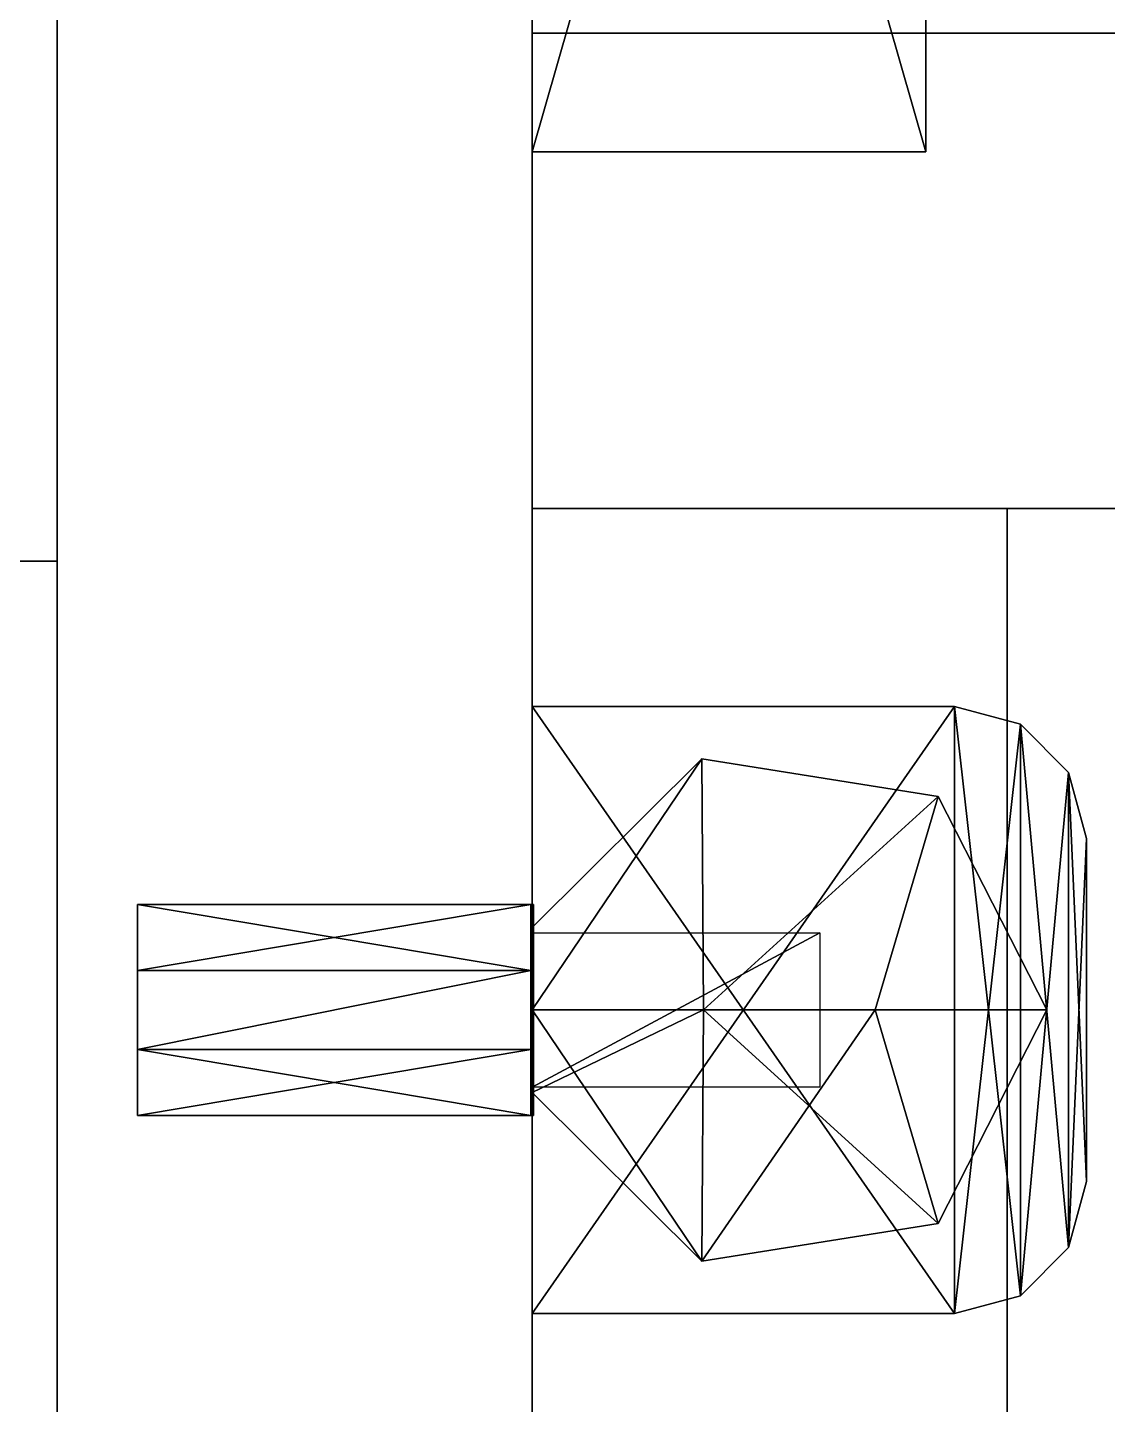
# Model space of a CAD drawing. Extents: x 0 to 4956, y -4930 to 0.
# Drawn here: x 1121.4 to 1162.3, y -4361.9 to -4309.8 of the extents above; entities that cross this region are included whole.
import ezdxf

# ---------------------------------------------------------------- set-up
doc = ezdxf.new("R2010")
doc.units = 0
for name, color, linetype in [('LAYER0', 7, 'CONTINUOUS'), ('LAYER1160', 253, 'CONTINUOUS'), ('LAYER1162', 253, 'CONTINUOUS'), ('LAYER1164', 253, 'CONTINUOUS'), ('LAYER1166', 253, 'CONTINUOUS'), ('LAYER1168', 253, 'CONTINUOUS'), ('LAYER1209', 7, 'CONTINUOUS'), ('LAYER1210', 7, 'CONTINUOUS'), ('LAYER1211', 254, 'CONTINUOUS'), ('LAYER831', 9, 'CONTINUOUS'), ('LAYER835', 7, 'CONTINUOUS'), ('LAYER840', 7, 'CONTINUOUS'), ('LAYER844', 7, 'CONTINUOUS'), ('LAYER851', 7, 'CONTINUOUS'), ('LAYER994', 7, 'CONTINUOUS'), ('LAYER995', 7, 'CONTINUOUS')]:
    doc.layers.add(name, color=color, linetype=linetype)

msp = doc.modelspace()

# ---------------------------------------------------------------- linework, layer by layer
at = {"layer": 'LAYER0', "invisible_edges": 1}
for points in [[(4956, 0), (0, -4930), (0, 0), (4956, 0)], [(4956, -4930, 5), (0, 0, 5), (0, -4930, 5), (4956, -4930, 5)], [(0, 0, 5), (4956, -4930, 5), (4956, 0, 5), (0, 0, 5)], [(0, -4930), (4956, 0), (4956, -4930), (0, -4930)]]:
    msp.add_3dface(points, dxfattribs=at)
at = {"layer": 'LAYER1160'}
for points in [[(1140.5, -4262.5, 181.2174), (1155.422, -4262.5, 181.2174), (1140.5, -4314.5, 181.2174), (1140.5, -4262.5, 181.2174)], [(1140.5, -4314.5, 181.2174), (1155.422, -4262.5, 181.2174), (1155.422, -4314.5, 181.2174), (1140.5, -4314.5, 181.2174)], [(1140.5, -4314.5, 194.7826), (1155.422, -4314.5, 194.7826), (1140.5, -4262.5, 194.7826), (1140.5, -4314.5, 194.7826)], [(1140.5, -4262.5, 194.7826), (1155.422, -4314.5, 194.7826), (1155.422, -4262.5, 194.7826), (1140.5, -4262.5, 194.7826)], [(1155.422, -4262.5, 181.2174), (1155.422, -4262.5, 194.7826), (1155.422, -4314.5, 181.2174), (1155.422, -4262.5, 181.2174)], [(1155.422, -4314.5, 181.2174), (1155.422, -4262.5, 194.7826), (1155.422, -4314.5, 194.7826), (1155.422, -4314.5, 181.2174)], [(1140.5, -4314.5, 181.2174), (1155.422, -4314.5, 181.2174), (1140.5, -4314.5, 194.7826), (1140.5, -4314.5, 181.2174)], [(1140.5, -4314.5, 194.7826), (1155.422, -4314.5, 181.2174), (1155.422, -4314.5, 194.7826), (1140.5, -4314.5, 194.7826)]]:
    msp.add_3dface(points, dxfattribs=at)
at = {"layer": 'LAYER1162'}
for points in [[(1140.5, -4262.5, 744.7174), (1155.422, -4262.5, 744.7174), (1140.5, -4314.5, 744.7174), (1140.5, -4262.5, 744.7174)], [(1140.5, -4314.5, 744.7174), (1155.422, -4262.5, 744.7174), (1155.422, -4314.5, 744.7174), (1140.5, -4314.5, 744.7174)], [(1140.5, -4314.5, 758.2826), (1155.422, -4314.5, 758.2826), (1140.5, -4262.5, 758.2826), (1140.5, -4314.5, 758.2826)], [(1140.5, -4262.5, 758.2826), (1155.422, -4314.5, 758.2826), (1155.422, -4262.5, 758.2826), (1140.5, -4262.5, 758.2826)], [(1155.422, -4262.5, 744.7174), (1155.422, -4262.5, 758.2826), (1155.422, -4314.5, 744.7174), (1155.422, -4262.5, 744.7174)], [(1155.422, -4314.5, 744.7174), (1155.422, -4262.5, 758.2826), (1155.422, -4314.5, 758.2826), (1155.422, -4314.5, 744.7174)], [(1140.5, -4314.5, 744.7174), (1155.422, -4314.5, 744.7174), (1140.5, -4314.5, 758.2826), (1140.5, -4314.5, 744.7174)], [(1140.5, -4314.5, 758.2826), (1155.422, -4314.5, 744.7174), (1155.422, -4314.5, 758.2826), (1140.5, -4314.5, 758.2826)]]:
    msp.add_3dface(points, dxfattribs=at)
at = {"layer": 'LAYER1164'}
for points in [[(1140.5, -4262.5, 1308.217), (1155.422, -4262.5, 1308.217), (1140.5, -4314.5, 1308.217), (1140.5, -4262.5, 1308.217)], [(1140.5, -4314.5, 1308.217), (1155.422, -4262.5, 1308.217), (1155.422, -4314.5, 1308.217), (1140.5, -4314.5, 1308.217)], [(1140.5, -4314.5, 1321.783), (1155.422, -4314.5, 1321.783), (1140.5, -4262.5, 1321.783), (1140.5, -4314.5, 1321.783)], [(1140.5, -4262.5, 1321.783), (1155.422, -4314.5, 1321.783), (1155.422, -4262.5, 1321.783), (1140.5, -4262.5, 1321.783)], [(1155.422, -4262.5, 1308.217), (1155.422, -4262.5, 1321.783), (1155.422, -4314.5, 1308.217), (1155.422, -4262.5, 1308.217)], [(1155.422, -4314.5, 1308.217), (1155.422, -4262.5, 1321.783), (1155.422, -4314.5, 1321.783), (1155.422, -4314.5, 1308.217)], [(1140.5, -4314.5, 1308.217), (1155.422, -4314.5, 1308.217), (1140.5, -4314.5, 1321.783), (1140.5, -4314.5, 1308.217)], [(1140.5, -4314.5, 1321.783), (1155.422, -4314.5, 1308.217), (1155.422, -4314.5, 1321.783), (1140.5, -4314.5, 1321.783)]]:
    msp.add_3dface(points, dxfattribs=at)
at = {"layer": 'LAYER1166'}
for points in [[(1140.5, -4262.5, 1871.717), (1155.422, -4262.5, 1871.717), (1140.5, -4314.5, 1871.717), (1140.5, -4262.5, 1871.717)], [(1140.5, -4314.5, 1871.717), (1155.422, -4262.5, 1871.717), (1155.422, -4314.5, 1871.717), (1140.5, -4314.5, 1871.717)], [(1140.5, -4314.5, 1885.283), (1155.422, -4314.5, 1885.283), (1140.5, -4262.5, 1885.283), (1140.5, -4314.5, 1885.283)], [(1140.5, -4262.5, 1885.283), (1155.422, -4314.5, 1885.283), (1155.422, -4262.5, 1885.283), (1140.5, -4262.5, 1885.283)], [(1155.422, -4262.5, 1871.717), (1155.422, -4262.5, 1885.283), (1155.422, -4314.5, 1871.717), (1155.422, -4262.5, 1871.717)], [(1155.422, -4314.5, 1871.717), (1155.422, -4262.5, 1885.283), (1155.422, -4314.5, 1885.283), (1155.422, -4314.5, 1871.717)], [(1140.5, -4314.5, 1871.717), (1155.422, -4314.5, 1871.717), (1140.5, -4314.5, 1885.283), (1140.5, -4314.5, 1871.717)], [(1140.5, -4314.5, 1885.283), (1155.422, -4314.5, 1871.717), (1155.422, -4314.5, 1885.283), (1140.5, -4314.5, 1885.283)]]:
    msp.add_3dface(points, dxfattribs=at)
at = {"layer": 'LAYER1168'}
for points in [[(1140.5, -4262.5, 2435.217), (1155.422, -4262.5, 2435.217), (1140.5, -4314.5, 2435.217), (1140.5, -4262.5, 2435.217)], [(1140.5, -4314.5, 2435.217), (1155.422, -4262.5, 2435.217), (1155.422, -4314.5, 2435.217), (1140.5, -4314.5, 2435.217)], [(1140.5, -4314.5, 2448.783), (1155.422, -4314.5, 2448.783), (1140.5, -4262.5, 2448.783), (1140.5, -4314.5, 2448.783)], [(1140.5, -4262.5, 2448.783), (1155.422, -4314.5, 2448.783), (1155.422, -4262.5, 2448.783), (1140.5, -4262.5, 2448.783)], [(1155.422, -4262.5, 2435.217), (1155.422, -4262.5, 2448.783), (1155.422, -4314.5, 2435.217), (1155.422, -4262.5, 2435.217)], [(1155.422, -4314.5, 2435.217), (1155.422, -4262.5, 2448.783), (1155.422, -4314.5, 2448.783), (1155.422, -4314.5, 2435.217)], [(1140.5, -4314.5, 2435.217), (1155.422, -4314.5, 2435.217), (1140.5, -4314.5, 2448.783), (1140.5, -4314.5, 2435.217)], [(1140.5, -4314.5, 2448.783), (1155.422, -4314.5, 2435.217), (1155.422, -4314.5, 2448.783), (1140.5, -4314.5, 2448.783)]]:
    msp.add_3dface(points, dxfattribs=at)
at = {"layer": 'LAYER1209', "invisible_edges": 1}
for points in [[(1924.5, -4785.4, 1989), (1140.5, -4310, 1989), (1140.5, -4785.4, 1989), (1924.5, -4785.4, 1989)], [(1140.5, -4310, 1989), (1924.5, -4785.4, 1989), (1924.5, -4310, 1989), (1140.5, -4310, 1989)], [(1140.5, -4785.4, 1971), (1140.5, -4310, 1989), (1140.5, -4310, 1971), (1140.5, -4785.4, 1971)], [(1140.5, -4310, 1989), (1140.5, -4785.4, 1971), (1140.5, -4785.4, 1989), (1140.5, -4310, 1989)], [(1924.5, -4310, 1971), (1140.5, -4310, 1989), (1924.5, -4310, 1989), (1924.5, -4310, 1971)], [(1140.5, -4310, 1989), (1924.5, -4310, 1971), (1140.5, -4310, 1971), (1140.5, -4310, 1989)], [(1924.5, -4310, 1971), (1140.5, -4785.4, 1971), (1140.5, -4310, 1971), (1924.5, -4310, 1971)], [(1140.5, -4785.4, 1971), (1924.5, -4310, 1971), (1924.5, -4785.4, 1971), (1140.5, -4785.4, 1971)]]:
    msp.add_3dface(points, dxfattribs=at)
at = {"layer": 'LAYER1210'}
for points in [[(1140.5, -4335.5, 1969.01), (1156.5, -4335.5, 1969.01), (1140.5, -4358.5, 1969.01), (1140.5, -4335.5, 1969.01)], [(1140.5, -4358.5, 1969.01), (1156.5, -4335.5, 1969.01), (1156.5, -4358.5, 1969.01), (1140.5, -4358.5, 1969.01)], [(1140.5, -4335.5, 1971), (1156.5, -4335.5, 1971), (1140.5, -4358.5, 1971), (1140.5, -4335.5, 1971)], [(1140.5, -4358.5, 1971), (1156.5, -4335.5, 1971), (1156.5, -4358.5, 1971), (1140.5, -4358.5, 1971)], [(1140.5, -4358.5, 1969.01), (1140.5, -4358.5, 1971), (1140.5, -4335.5, 1969.01), (1140.5, -4358.5, 1969.01)], [(1140.5, -4335.5, 1969.01), (1140.5, -4358.5, 1971), (1140.5, -4335.5, 1971), (1140.5, -4335.5, 1969.01)], [(1140.5, -4335.5, 1969.01), (1140.5, -4335.5, 1971), (1156.5, -4335.5, 1969.01), (1140.5, -4335.5, 1969.01)], [(1156.5, -4335.5, 1969.01), (1140.5, -4335.5, 1971), (1156.5, -4335.5, 1971), (1156.5, -4335.5, 1969.01)], [(1156.5, -4358.5, 1969.01), (1140.5, -4358.5, 1969.01), (1156.5, -4335.5, 1969.01), (1156.5, -4358.5, 1969.01)], [(1156.5, -4335.5, 1969.01), (1140.5, -4358.5, 1969.01), (1140.5, -4335.5, 1969.01), (1156.5, -4335.5, 1969.01)], [(1156.5, -4335.5, 1971), (1156.5, -4335.5, 1969.01), (1140.5, -4335.5, 1971), (1156.5, -4335.5, 1971)], [(1140.5, -4335.5, 1971), (1156.5, -4335.5, 1969.01), (1140.5, -4335.5, 1969.01), (1140.5, -4335.5, 1971)], [(1140.5, -4335.5, 1969.01), (1140.5, -4335.5, 1971), (1140.5, -4358.5, 1969.01), (1140.5, -4335.5, 1969.01)], [(1140.5, -4358.5, 1969.01), (1140.5, -4335.5, 1971), (1140.5, -4358.5, 1971), (1140.5, -4358.5, 1969.01)], [(1156.5, -4335.5, 1971), (1140.5, -4335.5, 1971), (1156.5, -4358.5, 1971), (1156.5, -4335.5, 1971)], [(1156.5, -4358.5, 1971), (1140.5, -4335.5, 1971), (1140.5, -4358.5, 1971), (1156.5, -4358.5, 1971)], [(1159, -4336.17, 1969.01), (1156.5, -4335.5, 1969.01), (1159, -4336.17, 1971), (1159, -4336.17, 1969.01)], [(1159, -4336.17, 1971), (1156.5, -4335.5, 1969.01), (1156.5, -4335.5, 1971), (1159, -4336.17, 1971)], [(1159, -4336.17, 1969.01), (1159, -4357.83, 1969.01), (1156.5, -4335.5, 1969.01), (1159, -4336.17, 1969.01)], [(1156.5, -4335.5, 1969.01), (1159, -4357.83, 1969.01), (1156.5, -4358.5, 1969.01), (1156.5, -4335.5, 1969.01)], [(1159, -4336.17, 1971), (1156.5, -4335.5, 1971), (1159, -4357.83, 1971), (1159, -4336.17, 1971)], [(1159, -4357.83, 1971), (1156.5, -4335.5, 1971), (1156.5, -4358.5, 1971), (1159, -4357.83, 1971)], [(1156.5, -4335.5, 1969.01), (1156.5, -4358.5, 1969.01), (1159, -4336.17, 1969.01), (1156.5, -4335.5, 1969.01)], [(1156.5, -4335.5, 1971), (1156.5, -4358.5, 1971), (1159, -4336.17, 1971), (1156.5, -4335.5, 1971)], [(1159, -4336.17, 1969.01), (1159, -4336.17, 1971), (1156.5, -4335.5, 1969.01), (1159, -4336.17, 1969.01)], [(1156.5, -4335.5, 1969.01), (1159, -4336.17, 1971), (1156.5, -4335.5, 1971), (1156.5, -4335.5, 1969.01)], [(1159, -4336.17, 1969.01), (1156.5, -4358.5, 1969.01), (1159, -4357.83, 1969.01), (1159, -4336.17, 1969.01)], [(1159, -4336.17, 1971), (1156.5, -4358.5, 1971), (1159, -4357.83, 1971), (1159, -4336.17, 1971)], [(1160.83, -4338, 1969.01), (1159, -4336.17, 1969.01), (1160.83, -4338, 1971), (1160.83, -4338, 1969.01)], [(1160.83, -4338, 1971), (1159, -4336.17, 1969.01), (1159, -4336.17, 1971), (1160.83, -4338, 1971)], [(1160.83, -4338, 1969.01), (1159, -4357.83, 1969.01), (1159, -4336.17, 1969.01), (1160.83, -4338, 1969.01)], [(1160.83, -4338, 1971), (1159, -4336.17, 1971), (1160.83, -4356, 1971), (1160.83, -4338, 1971)], [(1160.83, -4356, 1971), (1159, -4336.17, 1971), (1159, -4357.83, 1971), (1160.83, -4356, 1971)], [(1159, -4336.17, 1969.01), (1159, -4357.83, 1969.01), (1160.83, -4338, 1969.01), (1159, -4336.17, 1969.01)], [(1159, -4336.17, 1971), (1159, -4357.83, 1971), (1160.83, -4338, 1971), (1159, -4336.17, 1971)], [(1160.83, -4338, 1969.01), (1160.83, -4338, 1971), (1159, -4336.17, 1969.01), (1160.83, -4338, 1969.01)], [(1159, -4336.17, 1969.01), (1160.83, -4338, 1971), (1159, -4336.17, 1971), (1159, -4336.17, 1969.01)], [(1147, -4347, 1985), (1146.931, -4337.482, 1985), (1140.5, -4347, 1985), (1147, -4347, 1985)], [(1140.5, -4347, 1985), (1146.931, -4337.482, 1985), (1140.5, -4343.877, 1985), (1140.5, -4347, 1985)], [(1140.5, -4343.877, 1971), (1140.5, -4343.877, 1985), (1146.931, -4337.482, 1971), (1140.5, -4343.877, 1971)], [(1146.931, -4337.482, 1971), (1140.5, -4343.877, 1985), (1146.931, -4337.482, 1985), (1146.931, -4337.482, 1971)], [(1146.931, -4337.482, 1971), (1146.931, -4337.482, 1985), (1140.5, -4343.877, 1971), (1146.931, -4337.482, 1971)], [(1140.5, -4343.877, 1971), (1146.931, -4337.482, 1985), (1140.5, -4343.877, 1985), (1140.5, -4343.877, 1971)], [(1147, -4347, 1985), (1146.931, -4337.482, 1985), (1140.5, -4347, 1985), (1147, -4347, 1985)], [(1140.5, -4347, 1985), (1146.931, -4337.482, 1985), (1140.5, -4343.877, 1985), (1140.5, -4347, 1985)], [(1155.887, -4338.917, 1971), (1146.931, -4337.482, 1971), (1155.887, -4338.917, 1985), (1155.887, -4338.917, 1971)], [(1155.887, -4338.917, 1985), (1146.931, -4337.482, 1971), (1146.931, -4337.482, 1985), (1155.887, -4338.917, 1985)], [(1147, -4347, 1985), (1155.887, -4338.917, 1985), (1146.931, -4337.482, 1985), (1147, -4347, 1985)], [(1155.887, -4338.917, 1971), (1155.887, -4338.917, 1985), (1146.931, -4337.482, 1971), (1155.887, -4338.917, 1971)], [(1146.931, -4337.482, 1971), (1155.887, -4338.917, 1985), (1146.931, -4337.482, 1985), (1146.931, -4337.482, 1971)], [(1147, -4347, 1985), (1155.887, -4338.917, 1985), (1146.931, -4337.482, 1985), (1147, -4347, 1985)], [(1160.83, -4356, 1969.01), (1159, -4357.83, 1969.01), (1160.83, -4338, 1969.01), (1160.83, -4356, 1969.01)], [(1160.83, -4338, 1969.01), (1159, -4357.83, 1969.01), (1160.83, -4356, 1969.01), (1160.83, -4338, 1969.01)], [(1160.83, -4338, 1971), (1159, -4357.83, 1971), (1160.83, -4356, 1971), (1160.83, -4338, 1971)], [(1161.5, -4340.5, 1969.01), (1160.83, -4338, 1969.01), (1161.5, -4340.5, 1971), (1161.5, -4340.5, 1969.01)], [(1161.5, -4340.5, 1971), (1160.83, -4338, 1969.01), (1160.83, -4338, 1971), (1161.5, -4340.5, 1971)], [(1161.5, -4340.5, 1969.01), (1160.83, -4356, 1969.01), (1160.83, -4338, 1969.01), (1161.5, -4340.5, 1969.01)], [(1161.5, -4340.5, 1971), (1160.83, -4338, 1971), (1161.5, -4353.5, 1971), (1161.5, -4340.5, 1971)], [(1161.5, -4353.5, 1971), (1160.83, -4338, 1971), (1160.83, -4356, 1971), (1161.5, -4353.5, 1971)], [(1160.83, -4338, 1969.01), (1160.83, -4356, 1969.01), (1161.5, -4340.5, 1969.01), (1160.83, -4338, 1969.01)], [(1160.83, -4338, 1971), (1160.83, -4356, 1971), (1161.5, -4340.5, 1971), (1160.83, -4338, 1971)], [(1161.5, -4340.5, 1969.01), (1161.5, -4340.5, 1971), (1160.83, -4338, 1969.01), (1161.5, -4340.5, 1969.01)], [(1160.83, -4338, 1969.01), (1161.5, -4340.5, 1971), (1160.83, -4338, 1971), (1160.83, -4338, 1969.01)], [(1153.5, -4347, 1985), (1155.887, -4338.917, 1985), (1147, -4347, 1985), (1153.5, -4347, 1985)], [(1153.5, -4347, 1985), (1155.887, -4338.917, 1985), (1147, -4347, 1985), (1153.5, -4347, 1985)], [(1160, -4347, 1985), (1155.887, -4338.917, 1985), (1153.5, -4347, 1985), (1160, -4347, 1985)], [(1153.5, -4347, 1985), (1160, -4347, 1985), (1155.887, -4338.917, 1985), (1153.5, -4347, 1985)], [(1160, -4347, 1971), (1155.887, -4338.917, 1971), (1160, -4347, 1985), (1160, -4347, 1971)], [(1160, -4347, 1985), (1155.887, -4338.917, 1971), (1155.887, -4338.917, 1985), (1160, -4347, 1985)], [(1160, -4347, 1971), (1160, -4347, 1985), (1155.887, -4338.917, 1971), (1160, -4347, 1971)], [(1155.887, -4338.917, 1971), (1160, -4347, 1985), (1155.887, -4338.917, 1985), (1155.887, -4338.917, 1971)], [(1161.5, -4353.5, 1969.01), (1160.83, -4356, 1969.01), (1161.5, -4340.5, 1969.01), (1161.5, -4353.5, 1969.01)], [(1161.5, -4340.5, 1969.01), (1160.83, -4356, 1969.01), (1161.5, -4353.5, 1969.01), (1161.5, -4340.5, 1969.01)], [(1161.5, -4340.5, 1971), (1160.83, -4356, 1971), (1161.5, -4353.5, 1971), (1161.5, -4340.5, 1971)], [(1161.5, -4340.5, 1971), (1161.5, -4340.5, 1969.01), (1161.5, -4353.5, 1971), (1161.5, -4340.5, 1971)], [(1161.5, -4353.5, 1971), (1161.5, -4340.5, 1969.01), (1161.5, -4353.5, 1969.01), (1161.5, -4353.5, 1971)], [(1161.5, -4340.5, 1969.01), (1161.5, -4340.5, 1971), (1161.5, -4353.5, 1969.01), (1161.5, -4340.5, 1969.01)], [(1161.5, -4353.5, 1969.01), (1161.5, -4340.5, 1971), (1161.5, -4353.5, 1971), (1161.5, -4353.5, 1969.01)], [(1140.5, -4343.877, 1971), (1140.5, -4350.123, 1971), (1140.5, -4343.877, 1985), (1140.5, -4343.877, 1971)], [(1140.5, -4343.877, 1985), (1140.5, -4350.123, 1971), (1140.5, -4350.123, 1985), (1140.5, -4343.877, 1985)], [(1140.5, -4343.877, 1971), (1140.5, -4343.877, 1985), (1140.5, -4350.123, 1971), (1140.5, -4343.877, 1971)], [(1140.5, -4350.123, 1971), (1140.5, -4343.877, 1985), (1140.5, -4350.123, 1985), (1140.5, -4350.123, 1971)], [(1151.408, -4349.92, 1969), (1140.5, -4349.92, 1969), (1151.408, -4344.08, 1969), (1151.408, -4349.92, 1969)], [(1151.408, -4344.08, 1969), (1140.5, -4349.92, 1969), (1140.5, -4344.08, 1969), (1151.408, -4344.08, 1969)], [(1146.931, -4356.518, 1985), (1147, -4347, 1985), (1140.5, -4350.123, 1985), (1146.931, -4356.518, 1985)], [(1140.5, -4350.123, 1985), (1147, -4347, 1985), (1140.5, -4347, 1985), (1140.5, -4350.123, 1985)], [(1147, -4347, 1985), (1146.931, -4356.518, 1985), (1140.5, -4347, 1985), (1147, -4347, 1985)], [(1140.5, -4347, 1985), (1146.931, -4356.518, 1985), (1140.5, -4350.123, 1985), (1140.5, -4347, 1985)], [(1155.887, -4355.083, 1985), (1153.5, -4347, 1985), (1146.931, -4356.518, 1985), (1155.887, -4355.083, 1985)], [(1146.931, -4356.518, 1985), (1153.5, -4347, 1985), (1147, -4347, 1985), (1146.931, -4356.518, 1985)], [(1147, -4347, 1985), (1155.887, -4355.083, 1985), (1146.931, -4356.518, 1985), (1147, -4347, 1985)], [(1153.5, -4347, 1985), (1155.887, -4355.083, 1985), (1147, -4347, 1985), (1153.5, -4347, 1985)], [(1160, -4347, 1985), (1153.5, -4347, 1985), (1155.887, -4355.083, 1985), (1160, -4347, 1985)], [(1153.5, -4347, 1985), (1160, -4347, 1985), (1155.887, -4355.083, 1985), (1153.5, -4347, 1985)], [(1160, -4347, 1985), (1155.887, -4355.083, 1985), (1160, -4347, 1971), (1160, -4347, 1985)], [(1160, -4347, 1971), (1155.887, -4355.083, 1985), (1155.887, -4355.083, 1971), (1160, -4347, 1971)], [(1155.887, -4355.083, 1971), (1155.887, -4355.083, 1985), (1160, -4347, 1971), (1155.887, -4355.083, 1971)], [(1160, -4347, 1971), (1155.887, -4355.083, 1985), (1160, -4347, 1985), (1160, -4347, 1971)], [(1146.931, -4356.518, 1985), (1140.5, -4350.123, 1985), (1146.931, -4356.518, 1971), (1146.931, -4356.518, 1985)], [(1146.931, -4356.518, 1971), (1140.5, -4350.123, 1985), (1140.5, -4350.123, 1971), (1146.931, -4356.518, 1971)], [(1140.5, -4350.123, 1971), (1140.5, -4350.123, 1985), (1146.931, -4356.518, 1971), (1140.5, -4350.123, 1971)], [(1146.931, -4356.518, 1971), (1140.5, -4350.123, 1985), (1146.931, -4356.518, 1985), (1146.931, -4356.518, 1971)], [(1161.5, -4353.5, 1971), (1160.83, -4356, 1971), (1161.5, -4353.5, 1969.01), (1161.5, -4353.5, 1971)], [(1161.5, -4353.5, 1969.01), (1160.83, -4356, 1971), (1160.83, -4356, 1969.01), (1161.5, -4353.5, 1969.01)], [(1161.5, -4353.5, 1969.01), (1161.5, -4353.5, 1971), (1160.83, -4356, 1969.01), (1161.5, -4353.5, 1969.01)], [(1160.83, -4356, 1969.01), (1161.5, -4353.5, 1971), (1160.83, -4356, 1971), (1160.83, -4356, 1969.01)], [(1155.887, -4355.083, 1985), (1146.931, -4356.518, 1985), (1155.887, -4355.083, 1971), (1155.887, -4355.083, 1985)], [(1155.887, -4355.083, 1971), (1146.931, -4356.518, 1985), (1146.931, -4356.518, 1971), (1155.887, -4355.083, 1971)], [(1146.931, -4356.518, 1971), (1146.931, -4356.518, 1985), (1155.887, -4355.083, 1971), (1146.931, -4356.518, 1971)], [(1155.887, -4355.083, 1971), (1146.931, -4356.518, 1985), (1155.887, -4355.083, 1985), (1155.887, -4355.083, 1971)], [(1160.83, -4356, 1971), (1159, -4357.83, 1971), (1160.83, -4356, 1969.01), (1160.83, -4356, 1971)], [(1160.83, -4356, 1969.01), (1159, -4357.83, 1971), (1159, -4357.83, 1969.01), (1160.83, -4356, 1969.01)], [(1160.83, -4356, 1969.01), (1160.83, -4356, 1971), (1159, -4357.83, 1969.01), (1160.83, -4356, 1969.01)], [(1159, -4357.83, 1969.01), (1160.83, -4356, 1971), (1159, -4357.83, 1971), (1159, -4357.83, 1969.01)], [(1159, -4357.83, 1971), (1156.5, -4358.5, 1971), (1159, -4357.83, 1969.01), (1159, -4357.83, 1971)], [(1159, -4357.83, 1969.01), (1156.5, -4358.5, 1971), (1156.5, -4358.5, 1969.01), (1159, -4357.83, 1969.01)], [(1159, -4357.83, 1969.01), (1159, -4357.83, 1971), (1156.5, -4358.5, 1969.01), (1159, -4357.83, 1969.01)], [(1156.5, -4358.5, 1969.01), (1159, -4357.83, 1971), (1156.5, -4358.5, 1971), (1156.5, -4358.5, 1969.01)], [(1156.5, -4358.5, 1969.01), (1140.5, -4358.5, 1969.01), (1156.5, -4358.5, 1971), (1156.5, -4358.5, 1969.01)], [(1156.5, -4358.5, 1971), (1140.5, -4358.5, 1969.01), (1140.5, -4358.5, 1971), (1156.5, -4358.5, 1971)], [(1156.5, -4358.5, 1969.01), (1156.5, -4358.5, 1971), (1140.5, -4358.5, 1969.01), (1156.5, -4358.5, 1969.01)], [(1140.5, -4358.5, 1969.01), (1156.5, -4358.5, 1971), (1140.5, -4358.5, 1971), (1140.5, -4358.5, 1969.01)]]:
    msp.add_3dface(points, dxfattribs=at)
at = {"layer": 'LAYER1211'}
for points in [[(1140.45, -4345.5, 1979.83), (1140.45, -4343, 1976.5), (1125.55, -4345.5, 1979.83), (1140.45, -4345.5, 1979.83)], [(1125.55, -4345.5, 1979.83), (1140.45, -4343, 1976.5), (1125.55, -4343, 1976.5), (1125.55, -4345.5, 1979.83)], [(1125.55, -4345.5, 1979.83), (1125.55, -4343, 1976.5), (1125.55, -4348.5, 1979.83), (1125.55, -4345.5, 1979.83)], [(1125.55, -4348.5, 1979.83), (1125.55, -4343, 1976.5), (1125.55, -4351, 1976.5), (1125.55, -4348.5, 1979.83)], [(1125.55, -4343, 1976.5), (1125.55, -4345.5, 1973.17), (1125.55, -4351, 1976.5), (1125.55, -4343, 1976.5)], [(1140.45, -4343, 1976.5), (1140.45, -4345.5, 1973.17), (1125.55, -4343, 1976.5), (1140.45, -4343, 1976.5)], [(1125.55, -4343, 1976.5), (1140.45, -4345.5, 1973.17), (1125.55, -4345.5, 1973.17), (1125.55, -4343, 1976.5)], [(1140.55, -4345.5, 1979.83), (1140.55, -4343, 1976.5), (1140.45, -4345.5, 1979.83), (1140.55, -4345.5, 1979.83)], [(1140.45, -4345.5, 1979.83), (1140.55, -4343, 1976.5), (1140.45, -4343, 1976.5), (1140.45, -4345.5, 1979.83)], [(1140.55, -4343, 1976.5), (1140.55, -4345.5, 1973.17), (1140.45, -4343, 1976.5), (1140.55, -4343, 1976.5)], [(1140.45, -4343, 1976.5), (1140.55, -4345.5, 1973.17), (1140.45, -4345.5, 1973.17), (1140.45, -4343, 1976.5)], [(1140.55, -4343, 1980.5), (1140.55, -4343, 1972.5), (1140.45, -4343, 1980.5), (1140.55, -4343, 1980.5)], [(1140.45, -4343, 1980.5), (1140.55, -4343, 1972.5), (1140.45, -4343, 1972.5), (1140.45, -4343, 1980.5)], [(1140.45, -4343, 1972.5), (1140.55, -4343, 1972.5), (1140.45, -4351, 1972.5), (1140.45, -4343, 1972.5)], [(1140.45, -4351, 1972.5), (1140.55, -4343, 1972.5), (1140.55, -4351, 1972.5), (1140.45, -4351, 1972.5)], [(1140.45, -4351, 1980.5), (1140.55, -4351, 1980.5), (1140.45, -4343, 1980.5), (1140.45, -4351, 1980.5)], [(1140.45, -4343, 1980.5), (1140.55, -4351, 1980.5), (1140.55, -4343, 1980.5), (1140.45, -4343, 1980.5)], [(1140.45, -4343, 1980.5), (1140.45, -4343, 1972.5), (1140.45, -4351, 1980.5), (1140.45, -4343, 1980.5)], [(1140.45, -4351, 1980.5), (1140.45, -4343, 1972.5), (1140.45, -4351, 1972.5), (1140.45, -4351, 1980.5)], [(1140.55, -4351, 1980.5), (1140.55, -4351, 1972.5), (1140.55, -4343, 1980.5), (1140.55, -4351, 1980.5)], [(1140.55, -4343, 1980.5), (1140.55, -4351, 1972.5), (1140.55, -4343, 1972.5), (1140.55, -4343, 1980.5)], [(1125.55, -4351, 1976.5), (1125.55, -4345.5, 1973.17), (1125.55, -4348.5, 1973.17), (1125.55, -4351, 1976.5)], [(1140.45, -4348.5, 1979.83), (1140.45, -4345.5, 1979.83), (1125.55, -4348.5, 1979.83), (1140.45, -4348.5, 1979.83)], [(1125.55, -4348.5, 1979.83), (1140.45, -4345.5, 1979.83), (1125.55, -4345.5, 1979.83), (1125.55, -4348.5, 1979.83)], [(1125.55, -4345.5, 1973.17), (1140.45, -4345.5, 1973.17), (1125.55, -4348.5, 1973.17), (1125.55, -4345.5, 1973.17)], [(1125.55, -4348.5, 1973.17), (1140.45, -4345.5, 1973.17), (1140.45, -4348.5, 1973.17), (1125.55, -4348.5, 1973.17)], [(1140.55, -4345.5, 1979.83), (1140.45, -4345.5, 1979.83), (1140.55, -4348.5, 1979.83), (1140.55, -4345.5, 1979.83)], [(1140.55, -4348.5, 1979.83), (1140.45, -4345.5, 1979.83), (1140.45, -4348.5, 1979.83), (1140.55, -4348.5, 1979.83)], [(1140.45, -4345.5, 1973.17), (1140.55, -4345.5, 1973.17), (1140.45, -4348.5, 1973.17), (1140.45, -4345.5, 1973.17)], [(1140.45, -4348.5, 1973.17), (1140.55, -4345.5, 1973.17), (1140.55, -4348.5, 1973.17), (1140.45, -4348.5, 1973.17)], [(1125.55, -4348.5, 1979.83), (1125.55, -4351, 1976.5), (1140.45, -4348.5, 1979.83), (1125.55, -4348.5, 1979.83)], [(1140.45, -4348.5, 1979.83), (1125.55, -4351, 1976.5), (1140.45, -4351, 1976.5), (1140.45, -4348.5, 1979.83)], [(1125.55, -4351, 1976.5), (1125.55, -4348.5, 1973.17), (1140.45, -4351, 1976.5), (1125.55, -4351, 1976.5)], [(1140.45, -4351, 1976.5), (1125.55, -4348.5, 1973.17), (1140.45, -4348.5, 1973.17), (1140.45, -4351, 1976.5)], [(1140.45, -4348.5, 1979.83), (1140.45, -4351, 1976.5), (1140.55, -4348.5, 1979.83), (1140.45, -4348.5, 1979.83)], [(1140.55, -4348.5, 1979.83), (1140.45, -4351, 1976.5), (1140.55, -4351, 1976.5), (1140.55, -4348.5, 1979.83)], [(1140.45, -4351, 1976.5), (1140.45, -4348.5, 1973.17), (1140.55, -4351, 1976.5), (1140.45, -4351, 1976.5)], [(1140.55, -4351, 1976.5), (1140.45, -4348.5, 1973.17), (1140.55, -4348.5, 1973.17), (1140.55, -4351, 1976.5)], [(1140.55, -4351, 1972.5), (1140.55, -4351, 1980.5), (1140.45, -4351, 1972.5), (1140.55, -4351, 1972.5)], [(1140.45, -4351, 1972.5), (1140.55, -4351, 1980.5), (1140.45, -4351, 1980.5), (1140.45, -4351, 1972.5)]]:
    msp.add_3dface(points, dxfattribs=at)
at = {"layer": 'LAYER831', "invisible_edges": 1}
for points in [[(1122.5, -4330, 5), (1104.5, -4230, 5), (1122.5, -4230, 5), (1122.5, -4330, 5)], [(1104.5, -4230, 5), (1122.5, -4330, 5), (1104.5, -4330, 5), (1104.5, -4230, 5)], [(1104.5, -4330, 2650), (1122.5, -4230, 2650), (1104.5, -4230, 2650), (1104.5, -4330, 2650)], [(1122.5, -4230, 2650), (1104.5, -4330, 2650), (1122.5, -4330, 2650), (1122.5, -4230, 2650)], [(1122.5, -4230, 2650), (1122.5, -4330, 5), (1122.5, -4230, 5), (1122.5, -4230, 2650)], [(1122.5, -4330, 5), (1122.5, -4230, 2650), (1122.5, -4330, 2650), (1122.5, -4330, 5)], [(1122.5, -4330, 5), (1104.5, -4330, 2650), (1104.5, -4330, 5), (1122.5, -4330, 5)], [(1104.5, -4330, 2650), (1122.5, -4330, 5), (1122.5, -4330, 2650), (1104.5, -4330, 2650)]]:
    msp.add_3dface(points, dxfattribs=at)
at = {"layer": 'LAYER835', "invisible_edges": 1}
for points in [[(1924.5, -4785.4, 871), (1140.5, -4310, 871), (1140.5, -4785.4, 871), (1924.5, -4785.4, 871)], [(1140.5, -4310, 871), (1924.5, -4785.4, 871), (1924.5, -4310, 871), (1140.5, -4310, 871)], [(1140.5, -4785.4, 853), (1140.5, -4310, 871), (1140.5, -4310, 853), (1140.5, -4785.4, 853)], [(1140.5, -4310, 871), (1140.5, -4785.4, 853), (1140.5, -4785.4, 871), (1140.5, -4310, 871)], [(1924.5, -4310, 853), (1140.5, -4310, 871), (1924.5, -4310, 871), (1924.5, -4310, 853)], [(1140.5, -4310, 871), (1924.5, -4310, 853), (1140.5, -4310, 853), (1140.5, -4310, 871)], [(1924.5, -4310, 853), (1140.5, -4785.4, 853), (1140.5, -4310, 853), (1924.5, -4310, 853)], [(1140.5, -4785.4, 853), (1924.5, -4310, 853), (1924.5, -4785.4, 853), (1140.5, -4785.4, 853)]]:
    msp.add_3dface(points, dxfattribs=at)
at = {"layer": 'LAYER840', "invisible_edges": 1}
for points in [[(1140.5, -4810, 5), (1122.5, -4250, 5), (1140.5, -4250, 5), (1140.5, -4810, 5)], [(1122.5, -4250, 5), (1140.5, -4810, 5), (1122.5, -4810, 5), (1122.5, -4250, 5)], [(1122.5, -4810, 2545), (1140.5, -4250, 2545), (1122.5, -4250, 2545), (1122.5, -4810, 2545)], [(1140.5, -4250, 2545), (1122.5, -4810, 2545), (1140.5, -4810, 2545), (1140.5, -4250, 2545)], [(1122.5, -4250, 5), (1122.5, -4810, 2545), (1122.5, -4250, 2545), (1122.5, -4250, 5)], [(1122.5, -4810, 2545), (1122.5, -4250, 5), (1122.5, -4810, 5), (1122.5, -4810, 2545)], [(1140.5, -4810, 5), (1140.5, -4250, 2545), (1140.5, -4810, 2545), (1140.5, -4810, 5)], [(1140.5, -4250, 2545), (1140.5, -4810, 5), (1140.5, -4250, 5), (1140.5, -4250, 2545)]]:
    msp.add_3dface(points, dxfattribs=at)
at = {"layer": 'LAYER844', "invisible_edges": 1}
for points in [[(1140.5, -4810, 85), (1924.5, -4250, 85), (1924.5, -4810, 85), (1140.5, -4810, 85)], [(1924.5, -4250, 85), (1140.5, -4810, 85), (1140.5, -4250, 85), (1924.5, -4250, 85)], [(1140.5, -4810, 85), (1140.5, -4250, 103), (1140.5, -4250, 85), (1140.5, -4810, 85)], [(1140.5, -4250, 103), (1140.5, -4810, 85), (1140.5, -4810, 103), (1140.5, -4250, 103)], [(1140.5, -4250, 103), (1924.5, -4810, 103), (1924.5, -4250, 103), (1140.5, -4250, 103)], [(1924.5, -4810, 103), (1140.5, -4250, 103), (1140.5, -4810, 103), (1924.5, -4810, 103)]]:
    msp.add_3dface(points, dxfattribs=at)
at = {"layer": 'LAYER851', "invisible_edges": 1}
for points in [[(1924.5, -4810, 2544), (1140.5, -4250, 2544), (1140.5, -4810, 2544), (1924.5, -4810, 2544)], [(1140.5, -4250, 2544), (1924.5, -4810, 2544), (1924.5, -4250, 2544), (1140.5, -4250, 2544)], [(1140.5, -4810, 2526), (1140.5, -4250, 2544), (1140.5, -4250, 2526), (1140.5, -4810, 2526)], [(1140.5, -4250, 2544), (1140.5, -4810, 2526), (1140.5, -4810, 2544), (1140.5, -4250, 2544)], [(1924.5, -4250, 2526), (1140.5, -4810, 2526), (1140.5, -4250, 2526), (1924.5, -4250, 2526)], [(1140.5, -4810, 2526), (1924.5, -4250, 2526), (1924.5, -4810, 2526), (1140.5, -4810, 2526)]]:
    msp.add_3dface(points, dxfattribs=at)
at = {"layer": 'LAYER994', "invisible_edges": 1}
for points in [[(1158.5, -4728, 853), (1158.5, -4328, 103), (1158.5, -4728, 103), (1158.5, -4728, 853)], [(1158.5, -4328, 103), (1158.5, -4728, 853), (1158.5, -4328, 853), (1158.5, -4328, 103)], [(1176.5, -4728, 103), (1158.5, -4328, 103), (1176.5, -4328, 103), (1176.5, -4728, 103)], [(1158.5, -4328, 103), (1176.5, -4728, 103), (1158.5, -4728, 103), (1158.5, -4328, 103)], [(1176.5, -4328, 853), (1158.5, -4328, 103), (1158.5, -4328, 853), (1176.5, -4328, 853)], [(1158.5, -4328, 103), (1176.5, -4328, 853), (1176.5, -4328, 103), (1158.5, -4328, 103)], [(1158.5, -4728, 853), (1176.5, -4328, 853), (1158.5, -4328, 853), (1158.5, -4728, 853)], [(1176.5, -4328, 853), (1158.5, -4728, 853), (1176.5, -4728, 853), (1176.5, -4328, 853)]]:
    msp.add_3dface(points, dxfattribs=at)
at = {"layer": 'LAYER995', "invisible_edges": 1}
for points in [[(1140.5, -4408, 853), (1140.5, -4328, 103), (1140.5, -4408, 103), (1140.5, -4408, 853)], [(1140.5, -4328, 103), (1140.5, -4408, 853), (1140.5, -4328, 853), (1140.5, -4328, 103)], [(1158.5, -4408, 103), (1140.5, -4328, 103), (1158.5, -4328, 103), (1158.5, -4408, 103)], [(1140.5, -4328, 103), (1158.5, -4408, 103), (1140.5, -4408, 103), (1140.5, -4328, 103)], [(1158.5, -4328, 853), (1140.5, -4328, 103), (1140.5, -4328, 853), (1158.5, -4328, 853)], [(1140.5, -4328, 103), (1158.5, -4328, 853), (1158.5, -4328, 103), (1140.5, -4328, 103)], [(1140.5, -4408, 853), (1158.5, -4328, 853), (1140.5, -4328, 853), (1140.5, -4408, 853)], [(1158.5, -4328, 853), (1140.5, -4408, 853), (1158.5, -4408, 853), (1158.5, -4328, 853)], [(1158.5, -4328, 853), (1158.5, -4408, 103), (1158.5, -4328, 103), (1158.5, -4328, 853)], [(1158.5, -4408, 103), (1158.5, -4328, 853), (1158.5, -4408, 853), (1158.5, -4408, 103)]]:
    msp.add_3dface(points, dxfattribs=at)

doc.saveas('drawing.dxf')
